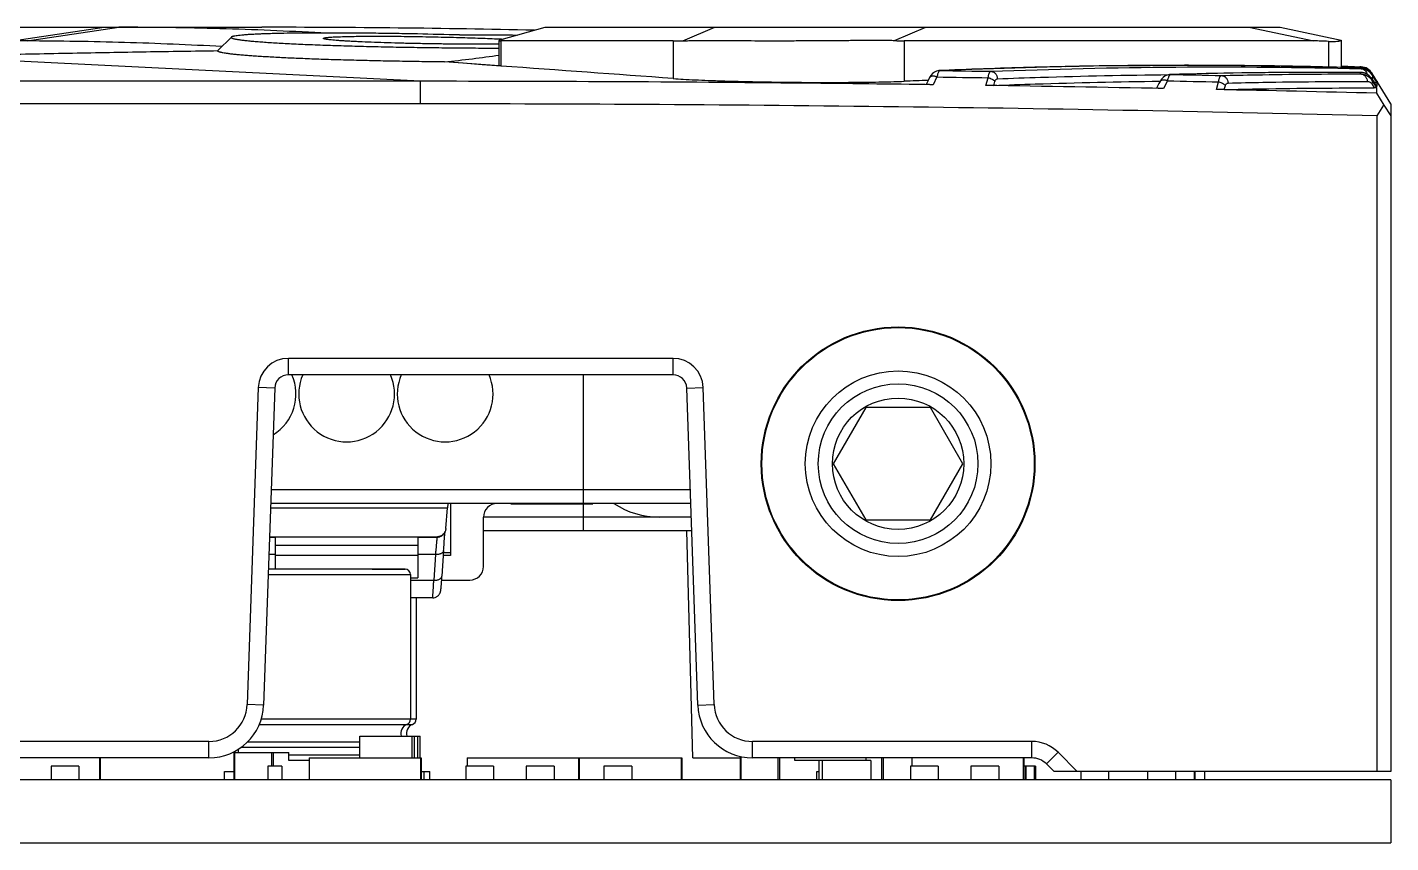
# Model space of a CAD drawing. Header units: millimetres. Extents: x 3299 to 14264, y 1863 to 5555.
# Drawn here: x 4178.77 to 4228.59, y 2920.55 to 2950.35 of the extents above; entities that cross this region are included whole.
import ezdxf

# ---------------------------------------------------------------- set-up
doc = ezdxf.new("R2010")
doc.units = ezdxf.units.MM
doc.layers.add('02___PRT_ALL_AXES', color=7, linetype='Continuous')

msp = doc.modelspace()

# ---------------------------------------------------------------- linework, layer by layer
at = {"color": 7, "linetype": 'Continuous'}
for p, q in [((4152.23801, 2950.34949), (4187.34503, 2950.34949)), ((4178.23315, 2949.84949), (4181.58026, 2950.34949)), ((4178.77003, 2949.84854), (4182.11673, 2950.34949)), ((4196.08796, 2949.8976), (4197.69534, 2950.34949)), ((4197.69534, 2950.34949), (4224.54251, 2950.34949)), ((4202.71813, 2949.85533), (4203.88997, 2950.34949)), ((4210.45313, 2949.86746), (4211.59621, 2950.34949)), ((4223.40346, 2950.34949), (4225.77483, 2949.84949)), ((4224.54249, 2950.34949), (4226.77364, 2949.87906)), ((4185.73335, 2949.49483), (4186.22761, 2949.98908)), ((4196.00965, 2948.9536), (4196.00965, 2949.86254)), ((4202.37105, 2949.84949), (4196.08796, 2949.84949)), ((4196.08796, 2948.93267), (4196.08796, 2949.84949)), ((4202.37105, 2949.84949), (4202.37105, 2948.47579)), ((4225.77483, 2949.84949), (4210.80497, 2949.84949)), ((4210.80497, 2949.84949), (4210.80497, 2948.37576)), ((4226.31068, 2949.83507), (4226.31068, 2948.88399)), ((4226.7805, 2949.87481), (4226.77363, 2949.87906)), ((4226.7805, 2949.87481), (4226.7805, 2948.87552)), ((4193.1323, 2948.37446), (4174.86063, 2949.28804)), ((4196.00857, 2948.9384), (4194.01028, 2949.08175)), ((4196.08796, 2948.93268), (4196.00857, 2948.9384)), ((4212.10447, 2948.76728), (4212.10442, 2948.76728)), ((4212.1214, 2948.76733), (4212.10447, 2948.76728)), ((4212.24475, 2948.77253), (4212.1214, 2948.76733)), ((4212.24477, 2948.77155), (4212.1214, 2948.76733)), ((4217.73307, 2948.93128), (4216.69394, 2948.91212)), ((4217.73309, 2948.92601), (4216.69398, 2948.90682)), ((4222.80042, 2948.94731), (4222.16182, 2948.95338)), ((4222.80043, 2948.95175), (4222.16183, 2948.95584)), ((4226.7805, 2948.94049), (4227.51089, 2948.90397)), ((4227.50175, 2948.86243), (4227.48702, 2948.86288)), ((4227.50175, 2948.86243), (4227.48702, 2948.86277)), ((4227.50175, 2948.86243), (4227.49811, 2948.86257)), ((4227.49919, 2948.83694), (4227.50175, 2948.86243)), ((4193.1323, 2948.37446), (3884.83491, 2948.37446)), ((4193.1323, 2947.54949), (4193.1323, 2948.37446)), ((4212.00652, 2948.53223), (4211.86539, 2948.24929)), ((4213.79527, 2948.22212), (4213.8787, 2948.50531)), ((4214.08395, 2948.22401), (4214.12791, 2948.37344)), ((4220.15772, 2948.36766), (4220.15772, 2948.36765)), ((4220.42888, 2948.39141), (4220.2875, 2948.11114)), ((4220.531, 2948.6242), (4220.53096, 2948.62419)), ((4220.5451, 2948.62411), (4220.531, 2948.6242)), ((4222.21728, 2948.07233), (4222.30112, 2948.35321)), ((4227.48218, 2948.69793), (4227.48202, 2948.69793)), ((4227.49012, 2948.69773), (4227.48218, 2948.69793)), ((4227.49012, 2948.69773), (4227.48218, 2948.69777)), ((4227.49012, 2948.69773), (4227.48218, 2948.69773)), ((4227.48221, 2948.64463), (4227.48756, 2948.64465)), ((4227.48221, 2948.64465), (4227.48756, 2948.64465)), ((4227.48756, 2948.64465), (4227.49012, 2948.69773)), ((4227.89412, 2948.28155), (4227.98835, 2948.13284)), ((4227.89524, 2948.41629), (4227.89663, 2948.4141)), ((4227.89663, 2948.4141), (4227.89855, 2948.46656)), ((4227.89663, 2948.4141), (4228.07336, 2948.13513)), ((4227.92033, 2948.43221), (4227.89855, 2948.46656)), ((4227.92033, 2948.43221), (4227.89855, 2948.46656)), ((4227.90192, 2948.47052), (4227.94802, 2948.3961)), ((4227.90529, 2948.60139), (4227.90721, 2948.62601)), ((4227.90529, 2948.60139), (4227.96378, 2948.50696)), ((4227.90529, 2948.60139), (4227.98998, 2948.46465)), ((4227.91769, 2948.60906), (4227.90721, 2948.62601)), ((4227.99768, 2948.47959), (4227.90721, 2948.62601)), ((4228.58801, 2947.54949), (4227.91366, 2948.66351)), ((4227.97612, 2948.51449), (4227.91769, 2948.60906)), ((4228.07516, 2948.18795), (4227.92033, 2948.43221)), ((4227.94802, 2948.3961), (4227.99614, 2948.3184)), ((4227.96378, 2948.50696), (4227.98536, 2948.47212)), ((4227.99768, 2948.47959), (4227.97612, 2948.51449)), ((4227.98536, 2948.47212), (4228.08118, 2948.31737)), ((4228.08296, 2948.34149), (4227.99768, 2948.47959)), ((4228.08863, 2948.37446), (4228.06178, 2948.3758)), ((4228.08118, 2948.31737), (4228.07516, 2948.18795)), ((4228.08863, 2948.37446), (4228.08296, 2948.34149)), ((4222.50511, 2948.07142), (4222.54947, 2948.22028)), ((4228.07336, 2948.13513), (4228.06801, 2947.9384)), ((4228.06801, 2947.93839), (4228.33801, 2947.5026)), ((4193.1323, 2947.54949), (3664.04372, 2947.54949)), ((4228.08801, 2947.11188), (4228.33801, 2947.5026)), ((4228.33801, 2947.5026), (4228.58801, 2947.11188)), ((4228.58801, 2947.54949), (4228.58801, 2923.14949)), ((4228.08801, 2923.14949), (4228.08801, 2947.11188)), ((4202.36628, 2938.24949), (4188.30975, 2938.24949)), ((4188.30975, 2937.64949), (4188.30975, 2938.24949)), ((4202.36628, 2937.64949), (4202.36628, 2938.24949)), ((4202.36628, 2937.64949), (4188.30975, 2937.64949)), ((4199.08801, 2932.94949), (4199.08801, 2937.64949)), ((4187.21042, 2937.18788), (4186.80578, 2925.60063)), ((4187.81005, 2937.16694), (4187.21042, 2937.18788)), ((4187.81005, 2937.16694), (4187.40541, 2925.57969)), ((4202.86597, 2937.16694), (4203.46561, 2937.18788)), ((4203.27061, 2925.57969), (4202.86597, 2937.16694)), ((4203.87024, 2925.60063), (4203.46561, 2937.18788)), ((4202.99579, 2933.44949), (4187.68023, 2933.44949)), ((4203.01325, 2932.94949), (4187.66277, 2932.94949)), ((4194.13106, 2932.94951), (4194.1224, 2932.7842)), ((4194.23905, 2932.94949), (4194.23905, 2931.04949)), ((4196.43905, 2932.94949), (4196.43905, 2932.93449)), ((4196.43905, 2932.93449), (4199.43905, 2932.93449)), ((4199.08801, 2931.94949), (4199.08801, 2932.93449)), ((4199.43905, 2932.94949), (4199.43905, 2932.93449)), ((4187.657, 2932.78418), (4194.1224, 2932.78418)), ((4194.06422, 2932.03135), (4194.1224, 2932.78423)), ((4203.03071, 2932.44949), (4195.43905, 2932.44949)), ((4195.43905, 2930.64949), (4195.43905, 2932.44949)), ((4194.03339, 2931.8959), (4194.03584, 2931.91824)), ((4203.04817, 2931.94949), (4195.43905, 2931.94949)), ((4203.08801, 2923.64949), (4202.87067, 2931.94949)), ((4187.61977, 2931.71813), (4187.83904, 2931.71813)), ((4187.62025, 2931.73179), (4193.75614, 2931.73179)), ((4187.83904, 2930.54949), (4187.83904, 2931.71813)), ((4193.03904, 2931.40557), (4187.83904, 2931.40557)), ((4193.03904, 2931.71813), (4193.7486, 2931.71813)), ((4193.03904, 2931.71813), (4193.03904, 2930.23305)), ((4193.75614, 2931.73179), (4193.7486, 2931.71813)), ((4187.83904, 2931.07941), (4187.59747, 2931.07941)), ((4193.03904, 2931.04949), (4187.83904, 2931.04949)), ((4193.68378, 2931.07941), (4193.03904, 2931.07941)), ((4193.68378, 2931.07941), (4193.623, 2930.13913)), ((4193.98316, 2931.23213), (4193.92238, 2930.29185)), ((4194.23905, 2931.04949), (4193.97135, 2931.04949)), ((4194.23905, 2931.14949), (4193.97782, 2931.14949)), ((4187.57198, 2930.34949), (4192.77182, 2930.34949)), ((4192.57182, 2930.54949), (4187.57896, 2930.54949)), ((4191.37269, 2930.55049), (4192.57181, 2930.55049)), ((4191.37269, 2930.54949), (4191.37269, 2930.55049)), ((4191.38074, 2930.55049), (4191.38074, 2930.54949)), ((4192.57182, 2930.55049), (4192.57182, 2930.54949)), ((4192.77182, 2930.34949), (4192.77182, 2925.06184)), ((4192.77182, 2930.23305), (4193.03904, 2930.23305)), ((4192.77182, 2930.13913), (4193.623, 2930.13913)), ((4193.91287, 2930.14949), (4194.93905, 2930.14949)), ((4193.57902, 2929.49949), (4192.77182, 2929.49949)), ((4192.97502, 2929.49949), (4192.97502, 2925.06184)), ((4193.58258, 2929.49951), (4193.57903, 2929.49949)), ((4187.40541, 2925.57969), (4186.80578, 2925.60063)), ((4203.27061, 2925.57969), (4203.87024, 2925.60063)), ((4187.25013, 2924.87553), (4192.84775, 2924.87553)), ((4192.97502, 2925.06184), (4187.31741, 2925.06184)), ((4190.92182, 2924.44949), (4193.12502, 2924.44949)), ((4190.92182, 2923.64949), (4190.92182, 2924.44949)), ((4192.82182, 2924.44949), (4192.82182, 2923.64949)), ((4192.92182, 2923.64949), (4192.92182, 2924.44949)), ((4193.02502, 2924.44949), (4193.02502, 2923.64949)), ((4193.12502, 2923.64949), (4193.12502, 2924.44949)), ((4185.40663, 2924.24949), (4159.69867, 2924.24949)), ((4185.40663, 2923.64949), (4185.40663, 2924.24949)), ((4186.32182, 2923.84949), (4188.32182, 2923.84949)), ((4186.32182, 2923.84949), (4186.32182, 2922.84949)), ((4186.35111, 2922.84949), (4186.35111, 2923.84949)), ((4186.47182, 2923.95928), (4186.47182, 2923.84949)), ((4186.58848, 2924.03714), (4190.92182, 2924.03714)), ((4190.92182, 2924.22345), (4186.80747, 2924.22345)), ((4187.69253, 2923.84949), (4187.69253, 2923.34949)), ((4187.76324, 2923.34949), (4187.76324, 2923.84949)), ((4188.32182, 2923.54949), (4188.32182, 2923.84949)), ((4215.47735, 2924.24949), (4205.26939, 2924.24949)), ((4205.26939, 2923.64949), (4205.26939, 2924.24949)), ((4215.47735, 2923.64949), (4215.47735, 2924.24949)), ((4216.00768, 2923.42982), (4216.43194, 2923.85408)), ((4217.13654, 2923.14949), (4216.43194, 2923.85408)), ((4185.40663, 2923.64949), (4159.69867, 2923.64949)), ((4180.65829, 2923.34949), (4179.64229, 2923.34949)), ((4179.64229, 2923.34949), (4179.64229, 2922.84949)), ((4180.65829, 2923.34949), (4180.65829, 2922.84949)), ((4181.40621, 2923.64949), (4181.40621, 2922.84949)), ((4181.43161, 2923.64949), (4181.43161, 2922.84949)), ((4187.56402, 2923.34949), (4187.56402, 2922.84949)), ((4188.07219, 2923.34949), (4187.56419, 2923.34949)), ((4187.56419, 2923.34949), (4187.56419, 2922.84949)), ((4188.07219, 2923.34949), (4188.07219, 2922.84949)), ((4190.92182, 2923.74949), (4188.32182, 2923.74949)), ((4189.07181, 2923.54949), (4188.32182, 2923.54949)), ((4189.07181, 2923.64949), (4193.16121, 2923.64949)), ((4189.07181, 2923.64949), (4189.07181, 2922.84949)), ((4193.13581, 2923.64949), (4193.13581, 2922.84949)), ((4193.16121, 2923.64949), (4193.16121, 2922.84949)), ((4195.8074, 2923.34949), (4194.7914, 2923.34949)), ((4194.7914, 2923.34949), (4194.7914, 2922.84949)), ((4194.84221, 2923.64949), (4202.68161, 2923.64949)), ((4194.84221, 2923.64949), (4194.84221, 2923.34949)), ((4195.8074, 2923.34949), (4195.8074, 2922.84949)), ((4198.01714, 2923.34949), (4197.00114, 2923.34949)), ((4197.00114, 2923.34949), (4197.00114, 2922.84949)), ((4198.01714, 2923.34949), (4198.01714, 2922.84949)), ((4198.90621, 2923.64949), (4198.90621, 2922.84949)), ((4198.93161, 2923.64949), (4198.93161, 2922.84949)), ((4200.85733, 2923.34949), (4199.84133, 2923.34949)), ((4199.84133, 2923.34949), (4199.84133, 2922.84949)), ((4200.85733, 2923.34949), (4200.85733, 2922.84949)), ((4202.65621, 2923.64949), (4202.65621, 2922.84949)), ((4202.68161, 2923.64949), (4202.68161, 2922.84949)), ((4204.82043, 2923.70349), (4204.82043, 2922.84949)), ((4204.84972, 2922.84949), (4204.84972, 2923.6978)), ((4215.47735, 2923.64949), (4205.26939, 2923.64949)), ((4206.19114, 2923.64949), (4206.19114, 2922.84949)), ((4206.26185, 2922.84949), (4206.26185, 2923.64949)), ((4206.82043, 2923.54949), (4206.82043, 2923.64949)), ((4209.595, 2923.54949), (4206.82043, 2923.54949)), ((4207.69001, 2923.54949), (4207.69001, 2922.84949)), ((4207.817, 2923.54949), (4207.817, 2922.84949)), ((4209.42043, 2923.54949), (4209.42043, 2923.64949)), ((4209.595, 2923.54949), (4209.595, 2922.84949)), ((4209.97901, 2923.64949), (4209.97901, 2922.84949)), ((4210.04972, 2922.84949), (4210.04972, 2923.64949)), ((4212.05742, 2923.34949), (4211.04142, 2923.34949)), ((4211.04142, 2923.34949), (4211.04142, 2922.84949)), ((4211.09221, 2923.64949), (4211.09221, 2923.34949)), ((4212.05742, 2923.34949), (4212.05742, 2922.84949)), ((4214.2673, 2923.34949), (4213.2513, 2923.34949)), ((4213.2513, 2923.34949), (4213.2513, 2922.84949)), ((4214.2673, 2923.34949), (4214.2673, 2922.84949)), ((4215.15621, 2923.64949), (4215.15621, 2922.84949)), ((4215.18161, 2923.64949), (4215.18161, 2922.84949)), ((4215.61015, 2923.34949), (4215.18161, 2923.34949)), ((4215.24867, 2923.34949), (4215.24867, 2922.84949)), ((4215.25162, 2923.34949), (4215.25162, 2922.84949)), ((4215.56408, 2923.34949), (4215.56408, 2922.84949)), ((4215.60721, 2923.34949), (4215.60721, 2922.84949)), ((4215.61015, 2923.34949), (4215.61015, 2922.84949)), ((4216.28801, 2923.14949), (4216.00768, 2923.42982)), ((4228.58801, 2922.84949), (3628.58801, 2922.84949)), ((4185.97182, 2923.14949), (4186.32182, 2923.14949)), ((4185.97182, 2922.84949), (4185.97182, 2923.14949)), ((4193.16121, 2923.14949), (4193.47502, 2923.14949)), ((4193.27182, 2922.84949), (4193.27182, 2923.14949)), ((4193.47502, 2922.84949), (4193.47502, 2923.14949)), ((4207.62043, 2923.14949), (4207.69001, 2923.14949)), ((4207.62043, 2922.84949), (4207.62043, 2923.14949)), ((4228.58801, 2923.14949), (4216.28801, 2923.14949)), ((4217.26581, 2923.14949), (4217.26581, 2922.84949)), ((4218.28181, 2923.14949), (4218.28181, 2922.84949)), ((4219.70429, 2923.14949), (4219.70429, 2922.84949)), ((4220.72029, 2923.14949), (4220.72029, 2922.84949)), ((4221.40621, 2923.14949), (4221.40621, 2922.84949)), ((4221.43161, 2923.14949), (4221.43161, 2922.84949)), ((4221.78709, 2923.14949), (4221.78709, 2922.84949)), ((4228.58801, 2922.84949), (4228.58801, 2920.54949)), ((3628.58801, 2920.54949), (4228.58801, 2920.54949))]:
    msp.add_line(p, q, dxfattribs=at)
for points in [[(4196.08796, 2948.93267), (4195.39534, 2948.98247), (4194.70278, 2949.03216), (4194.01022, 2949.08174)], [(4212.10442, 2948.76728), (4212.07611, 2948.76502), (4211.99472, 2948.74644), (4211.9174, 2948.71036), (4211.84763, 2948.65835), (4211.78795, 2948.59282), (4211.73992, 2948.51657), (4211.73572, 2948.50833)], [(4227.49811, 2948.86257), (4222.38682, 2948.95477), (4217.22131, 2948.92285), (4212.10447, 2948.76728)], [(4227.49919, 2948.83694), (4227.50046, 2948.85033), (4227.50175, 2948.86243)], [(4211.73573, 2948.50833), (4211.6984, 2948.43347), (4211.62251, 2948.28126), (4211.61333, 2948.26286)], [(4220.15772, 2948.36766), (4220.12045, 2948.29376), (4220.04432, 2948.14278), (4220.03512, 2948.12454)], [(4220.53096, 2948.62419), (4220.50038, 2948.62214), (4220.42097, 2948.60504), (4220.34431, 2948.57079), (4220.27285, 2948.51921), (4220.21067, 2948.45227), (4220.15772, 2948.36765)], [(4227.48202, 2948.69793), (4225.18433, 2948.69874), (4222.83327, 2948.67383), (4220.531, 2948.6242)], [(4227.81392, 2948.56822), (4227.77746, 2948.59852), (4227.69611, 2948.64821), (4227.60424, 2948.68201), (4227.50411, 2948.69731), (4227.48218, 2948.69793)], [(4227.48756, 2948.64465), (4227.48883, 2948.67169), (4227.49011, 2948.69753)], [(4193.98316, 2931.23213), (4193.98574, 2931.27177), (4193.99133, 2931.35627), (4193.99673, 2931.43576), (4194.00192, 2931.50991), (4194.00686, 2931.57848), (4194.01155, 2931.64133), (4194.01596, 2931.69837), (4194.02008, 2931.74953), (4194.0239, 2931.79482), (4194.0274, 2931.83426), (4194.03057, 2931.86793), (4194.03339, 2931.8959)]]:
    msp.add_lwpolyline(points, dxfattribs=at)
for radius in [4.975, 3.39028, 2.91689]:
    msp.add_circle((4210.58801, 2934.39949), radius, dxfattribs=at)
for centre, radius, start, end in [((4187.34503, 2499.84949), 450.5, 88.733368, 90), ((4227.48592, 2948.40459), 0.5, 31.187666, 87.137595), ((4227.47912, 2948.19808), 0.49977, 81.595957, 88.738434), ((4227.47928, 2948.19927), 0.49857, 77.015801, 81.594434), ((4227.48032, 2948.20323), 0.49446, 64.783848, 69.432331), ((4227.48051, 2948.20359), 0.49406, 57.772147, 64.785727), ((4227.48101, 2948.20439), 0.49312, 53.40563, 57.772201), ((4227.48205, 2948.20574), 0.49141, 47.223827, 53.408774), ((4227.48272, 2948.20648), 0.49042, 42.792434, 47.223194), ((4227.48349, 2948.34136), 0.49551, 31.653653, 34.585347), ((4227.48673, 2948.36758), 0.49355, 31.575357, 32.424123), ((4193.14689, 1550.63039), 1397.74427, 88.88739302, 89.15355903), ((4193.11701, 1549.14053), 1399.23443, 88.56867928, 88.80831783), ((4188.30975, 2937.14949), 1.1, 90, 178), ((4202.36628, 2937.14949), 1.1, 2, 90), ((4186.83905, 2936.94949), 1.75, 301.578155, 23.736673), ((4188.30975, 2937.14949), 0.5, 90, 178), ((4190.43905, 2936.94949), 1.75, 156.265973, 23.736506), ((4194.03905, 2936.94949), 1.75, 156.265772, 23.736673), ((4202.36628, 2937.14949), 0.5, 2, 90), ((4195.93905, 2932.44949), 0.5, 90, 180), ((4201.86194, 2935.44949), 3, 236.504058, 270), ((4193.73134, 2932.05636), 0.33368, 331.0928, 336.062042), ((4192.57182, 2930.34949), 0.2, 0, 90), ((4194.93905, 2930.64949), 0.5, 270, 0), ((4185.40663, 2925.64949), 1.4, 270, 358), ((4185.40663, 2925.64949), 2, 270, 358), ((4205.26939, 2925.64949), 2, 182, 270), ((4205.26939, 2925.64949), 1.4, 182, 270), ((4192.77182, 2924.54949), 0.35, 111.323686, 196.697496), ((4192.97502, 2924.54949), 0.35, 111.323686, 196.697496), ((4192.57182, 2925.06184), 0.2, 291.323686, 0), ((4192.77502, 2925.06184), 0.2, 291.323686, 0), ((4215.47735, 2922.89949), 1.35, 45, 90), ((4215.47735, 2922.89949), 0.75, 45, 90)]:
    msp.add_arc(centre, radius, start, end, dxfattribs=at)
for centre, major_axis, ratio, start_param, end_param in [((4196.50965, 2949.93282), (0.49996, 0.07083), 0.08780136, 8.84510697, 9.97957098), ((4206.58801, 2950.68282), (4.99961, 0.70834), 0.08780136, -2.58679963, -2.46833117), ((4206.58801, 2952.34949), (4.97449, -2.23324), 0.22588602, -0.58613819, -0.4661684), ((4229.19152, 2944.25932), (7.86239, -3.5046), 0.55392788, 2.17655342, 2.24839316), ((4162.70415, 2250.76923), (1736.89175, -133.10113), 0.40110558, 1.57869503, 1.58231156), ((4216.31683, 2248.08859), (4.32598, 700.45481), 0.54995296, 0.02326129, 0.02553754)]:
    msp.add_ellipse(centre, major_axis=major_axis, ratio=ratio, start_param=start_param, end_param=end_param, dxfattribs=at)
for points, knots in [([(4189.50222, 2950.14047), (4188.88585, 2950.17538), (4187.65384, 2950.23619), (4185.80802, 2950.30151), (4183.96262, 2950.34089), (4182.73294, 2950.34949), (4182.11673, 2950.34949)], [0, 0, 0, 0, 0.25064079, 0.50077046, 0.74982624, 1, 1, 1, 1]), ([(4178.77003, 2949.84854), (4178.72551, 2949.8487), (4178.54655, 2949.84925), (4178.36759, 2949.84949), (4178.23315, 2949.84949)], [0, 0, 0, 0, 0.24879915, 1, 1, 1, 1]), ([(4185.8806, 2949.64213), (4185.28699, 2949.67499), (4184.10082, 2949.73251), (4182.32372, 2949.7954), (4180.5472, 2949.83522), (4179.3633, 2949.84645), (4178.77003, 2949.84854)], [0, 0, 0, 0, 0.25070184, 0.50075916, 0.74982523, 1, 1, 1, 1]), ([(4186.22761, 2949.98908), (4186.22636, 2949.98783), (4186.22424, 2949.9853), (4186.2224, 2949.98089), (4186.22246, 2949.97632), (4186.22441, 2949.97187), (4186.22801, 2949.96756), (4186.23323, 2949.96328), (4186.24007, 2949.95899), (4186.24856, 2949.95468), (4186.25871, 2949.95033), (4186.27545, 2949.94415), (4186.30062, 2949.93654), (4186.33591, 2949.92774), (4186.3778, 2949.91886), (4186.42627, 2949.90992), (4186.48128, 2949.90092), (4186.54279, 2949.8919), (4186.63758, 2949.87928), (4186.77192, 2949.86375), (4186.95182, 2949.84585), (4187.15608, 2949.82808), (4187.38397, 2949.81052), (4187.6347, 2949.79326), (4187.90737, 2949.77639), (4188.20099, 2949.75996), (4188.51451, 2949.74405), (4188.84681, 2949.72871), (4189.32382, 2949.70867), (4189.95744, 2949.68564), (4190.75605, 2949.66156), (4191.59709, 2949.64071), (4192.46834, 2949.62323), (4193.35719, 2949.6092), (4194.25081, 2949.59861), (4195.13636, 2949.5914), (4195.72261, 2949.58875), (4196.01227, 2949.58797)], [0, 0, 0, 0, 0.00054053, 0.00099802, 0.00142761, 0.00189452, 0.00245106, 0.00312908, 0.00394621, 0.00491239, 0.00603355, 0.00731338, 0.01035749, 0.01405584, 0.01841211, 0.02342716, 0.02909967, 0.03542638, 0.04240338, 0.05828766, 0.07670286, 0.09758805, 0.12087224, 0.14647407, 0.1743037, 0.20426238, 0.23624277, 0.27013039, 0.30580283, 0.38197992, 0.4636703, 0.54968832, 0.63878616, 0.72967459, 0.82104362, 0.91158263, 1, 1, 1, 1]), ([(4194.56798, 2950.06744), (4194.05354, 2950.08112), (4193.28432, 2950.09913), (4192.26554, 2950.11767), (4191.51968, 2950.12843), (4190.7974, 2950.13588), (4190.10631, 2950.13983), (4189.45364, 2950.14019), (4188.84625, 2950.1369), (4188.29049, 2950.12998), (4187.86233, 2950.12101), (4187.54995, 2950.11184), (4187.33973, 2950.10435), (4187.14636, 2950.09604), (4186.97038, 2950.08696), (4186.81223, 2950.07714), (4186.67233, 2950.06663), (4186.55106, 2950.05548), (4186.44872, 2950.04375), (4186.37548, 2950.03302), (4186.32665, 2950.02388), (4186.29725, 2950.01734), (4186.27273, 2950.01071), (4186.25308, 2950.00399), (4186.23828, 2949.99722), (4186.23042, 2949.9919), (4186.22761, 2949.98908)], [0, 0, 0, 0, 0.1848479, 0.27636965, 0.36599543, 0.45278209, 0.53581831, 0.61423474, 0.68721229, 0.75399019, 0.81387357, 0.84103246, 0.86624081, 0.88943303, 0.91054995, 0.92953704, 0.94634717, 0.96093858, 0.97327845, 0.98334233, 0.98751765, 0.991122, 0.99415888, 0.99663623, 0.99857059, 1, 1, 1, 1]), ([(4194.56798, 2950.06744), (4194.74788, 2950.06774), (4195.4559, 2950.06855), (4196.16391, 2950.06803), (4196.69202, 2950.0668)], [0, 0, 0, 0, 0.25409683, 1, 1, 1, 1]), ([(4202.71813, 2949.85533), (4202.77838, 2949.8572), (4202.90268, 2949.86005), (4203.16553, 2949.86335), (4203.51921, 2949.86453), (4203.97062, 2949.86381), (4204.45399, 2949.86221), (4204.96342, 2949.8605), (4205.49268, 2949.85917), (4206.03532, 2949.85859), (4206.58471, 2949.85898), (4207.13414, 2949.86045), (4207.67689, 2949.86305), (4208.20633, 2949.86669), (4208.63626, 2949.87046), (4208.9687, 2949.87368), (4209.20761, 2949.87605), (4209.43852, 2949.87827), (4209.66072, 2949.88011), (4209.87353, 2949.88123), (4210.04472, 2949.88109), (4210.17649, 2949.87964), (4210.25604, 2949.87796), (4210.31828, 2949.87586), (4210.37864, 2949.87322), (4210.42352, 2949.87025), (4210.45313, 2949.86746)], [0, 0, 0, 0, 0.02337854, 0.04821665, 0.10194712, 0.16054194, 0.22328491, 0.28941018, 0.35811019, 0.42854616, 0.49985809, 0.57117526, 0.64162698, 0.71035239, 0.77650889, 0.80836919, 0.83928744, 0.86916953, 0.89792427, 0.92546396, 0.95170492, 0.96431364, 0.97656911, 0.9825624, 0.98846539, 1, 1, 1, 1]), ([(4226.31068, 2949.83507), (4226.35049, 2949.83296), (4226.42467, 2949.83051), (4226.52751, 2949.8318), (4226.61314, 2949.8371), (4226.66425, 2949.84307), (4226.68678, 2949.84657)], [0, 0, 0, 0, 0.31736172, 0.59062773, 0.81848953, 1, 1, 1, 1]), ([(4226.68678, 2949.84657), (4226.70047, 2949.8487), (4226.71957, 2949.8521), (4226.74289, 2949.85763), (4226.75611, 2949.86138), (4226.76644, 2949.86499), (4226.77317, 2949.86798), (4226.77705, 2949.87037), (4226.77925, 2949.8721), (4226.7805, 2949.87377), (4226.7805, 2949.87481)], [0, 0, 0, 0, 0.41784686, 0.58439492, 0.72254298, 0.83231641, 0.91398269, 0.94455088, 0.9686007, 1, 1, 1, 1]), ([(4174.86063, 2949.28804), (4175.79745, 2949.3101), (4177.65211, 2949.3522), (4180.40345, 2949.40814), (4183.09109, 2949.45635), (4184.86089, 2949.48341), (4185.73405, 2949.4955)], [0, 0, 0, 0, 0.25849433, 0.51174227, 0.75911535, 1, 1, 1, 1]), ([(4194.01022, 2949.08174), (4193.73665, 2949.08467), (4193.19126, 2949.09141), (4192.37873, 2949.10422), (4191.58009, 2949.11976), (4190.80383, 2949.13799), (4190.05823, 2949.15885), (4189.35126, 2949.1822), (4188.69047, 2949.20786), (4188.17196, 2949.23151), (4187.7855, 2949.25158), (4187.5187, 2949.26668), (4187.26833, 2949.28214), (4187.03505, 2949.29792), (4186.81947, 2949.31397), (4186.62215, 2949.33024), (4186.4436, 2949.34667), (4186.28428, 2949.36319), (4186.1446, 2949.37974), (4186.0249, 2949.39625), (4185.93786, 2949.41055), (4185.87852, 2949.42218), (4185.84166, 2949.43038), (4185.80997, 2949.43851), (4185.78345, 2949.44656), (4185.76212, 2949.45452), (4185.74771, 2949.46147), (4185.73896, 2949.46717), (4185.73417, 2949.47112), (4185.73065, 2949.47509), (4185.72842, 2949.47911), (4185.72755, 2949.48322), (4185.72816, 2949.48732), (4185.73016, 2949.49129), (4185.73218, 2949.49366), (4185.73335, 2949.49483)], [0, 0, 0, 0, 0.09860601, 0.19657909, 0.29288605, 0.38650202, 0.47643093, 0.56171392, 0.64144228, 0.71476849, 0.74878522, 0.78091689, 0.81107888, 0.8391929, 0.86518619, 0.88899207, 0.91055077, 0.92980841, 0.94671942, 0.96124493, 0.9733564, 0.97850103, 0.98303728, 0.98696608, 0.99029072, 0.99301934, 0.99516846, 0.9960366, 0.99677689, 0.99740304, 0.99793763, 0.99841634, 0.99888773, 0.99940239, 1, 1, 1, 1]), ([(4194.01022, 2949.08174), (4194.35121, 2949.11872), (4195.01879, 2949.19605), (4195.6851, 2949.2837), (4196.01094, 2949.32945)], [0, 0, 0, 0, 0.5103854, 1, 1, 1, 1]), ([(4196.08796, 2948.93268), (4196.07667, 2948.93349), (4196.06085, 2948.93496), (4196.04142, 2948.93803), (4196.03027, 2948.94046), (4196.02151, 2948.94316), (4196.01577, 2948.9458), (4196.01253, 2948.94816), (4196.0109, 2948.94987), (4196.00988, 2948.95169), (4196.00965, 2948.95299), (4196.00965, 2948.9536)], [0, 0, 0, 0, 0.40427513, 0.56698558, 0.70260482, 0.81132225, 0.89408396, 0.92661762, 0.95414759, 0.97795532, 1, 1, 1, 1]), ([(4212.08043, 2948.73705), (4212.07684, 2948.73221), (4212.0698, 2948.72146), (4212.05607, 2948.69613), (4212.0473, 2948.67504), (4212.04176, 2948.66006)], [0, 0, 0, 0, 0.20911051, 0.44555508, 1, 1, 1, 1]), ([(4212.1214, 2948.76733), (4212.11789, 2948.76688), (4212.11058, 2948.76472), (4212.10017, 2948.75838), (4212.08988, 2948.74899), (4212.08358, 2948.74132), (4212.08043, 2948.73705)], [0, 0, 0, 0, 0.20320275, 0.43145952, 0.69499875, 1, 1, 1, 1]), ([(4216.69394, 2948.91212), (4216.32313, 2948.90438), (4214.83973, 2948.86951), (4213.35669, 2948.81908), (4212.24475, 2948.77253)], [0, 0, 0, 0, 0.24996033, 1, 1, 1, 1]), ([(4213.8787, 2948.50531), (4213.88082, 2948.52221), (4213.88558, 2948.55438), (4213.89464, 2948.59977), (4213.90514, 2948.63957), (4213.91694, 2948.67327), (4213.92981, 2948.70049), (4213.94195, 2948.71856), (4213.95227, 2948.72907), (4213.95978, 2948.73472), (4213.96747, 2948.73853), (4213.97281, 2948.73985), (4213.97543, 2948.74016)], [0, 0, 0, 0, 0.19285894, 0.36818688, 0.52388837, 0.65868578, 0.77197147, 0.86429471, 0.90335508, 0.93836563, 0.97019234, 1, 1, 1, 1]), ([(4213.97543, 2948.74016), (4216.2282, 2948.82812), (4220.73646, 2948.93231), (4225.24576, 2948.89268), (4227.49919, 2948.83694)], [0, 0, 0, 0, 0.50004061, 1, 1, 1, 1]), ([(4213.97543, 2948.74016), (4213.99077, 2948.73959), (4214.02169, 2948.73506), (4214.06604, 2948.71853), (4214.10715, 2948.69284), (4214.14369, 2948.65892), (4214.17449, 2948.61788), (4214.20686, 2948.55517), (4214.21955, 2948.50221), (4214.22259, 2948.46653)], [0, 0, 0, 0, 0.11471321, 0.23140105, 0.35112085, 0.47453866, 0.60177235, 0.73244864, 1, 1, 1, 1]), ([(4222.16183, 2948.95584), (4221.79276, 2948.95764), (4220.31647, 2948.96102), (4218.84015, 2948.94898), (4217.73307, 2948.93128)], [0, 0, 0, 0, 0.24999638, 1, 1, 1, 1]), ([(4227.48702, 2948.86288), (4227.09652, 2948.8746), (4225.5346, 2948.91717), (4223.97222, 2948.94248), (4222.80043, 2948.95175)], [0, 0, 0, 0, 0.25003236, 1, 1, 1, 1]), ([(4227.45592, 2948.89961), (4227.44197, 2948.89669), (4227.41428, 2948.88798), (4227.38872, 2948.87428), (4227.37653, 2948.8663)], [0, 0, 0, 0, 0.49450591, 1, 1, 1, 1]), ([(4227.51089, 2948.90397), (4227.50631, 2948.9042), (4227.4879, 2948.90452), (4227.46944, 2948.90245), (4227.45592, 2948.89961)], [0, 0, 0, 0, 0.24921254, 1, 1, 1, 1]), ([(4227.49919, 2948.83694), (4227.53169, 2948.83583), (4227.59721, 2948.82716), (4227.69204, 2948.79469), (4227.78071, 2948.74244), (4227.83212, 2948.69527), (4227.85535, 2948.66888)], [0, 0, 0, 0, 0.24131679, 0.48685076, 0.73907221, 1, 1, 1, 1]), ([(4227.49919, 2948.83694), (4227.50354, 2948.83674), (4227.52093, 2948.83539), (4227.53816, 2948.83191), (4227.55072, 2948.82818)], [0, 0, 0, 0, 0.24915513, 1, 1, 1, 1]), ([(4227.60253, 2948.8483), (4227.59427, 2948.85033), (4227.5611, 2948.8576), (4227.52718, 2948.86148), (4227.50175, 2948.86243)], [0, 0, 0, 0, 0.2505877, 1, 1, 1, 1]), ([(4227.55072, 2948.82818), (4227.57167, 2948.82194), (4227.61268, 2948.80266), (4227.66469, 2948.75721), (4227.70512, 2948.69798), (4227.72254, 2948.6524), (4227.72879, 2948.62861)], [0, 0, 0, 0, 0.23536328, 0.47991613, 0.73519582, 1, 1, 1, 1]), ([(4227.85193, 2948.69966), (4227.83501, 2948.71832), (4227.79863, 2948.75274), (4227.73752, 2948.79516), (4227.67193, 2948.82761), (4227.62584, 2948.84256), (4227.60253, 2948.8483)], [0, 0, 0, 0, 0.25677024, 0.50811313, 0.75539319, 1, 1, 1, 1]), ([(4227.88577, 2948.69688), (4227.87615, 2948.70542), (4227.85401, 2948.72054), (4227.82911, 2948.73028), (4227.81599, 2948.73404)], [0, 0, 0, 0, 0.48510216, 1, 1, 1, 1]), ([(4211.86539, 2948.24931), (4210.3043, 2948.27022), (4204.06019, 2948.34336), (4197.8156, 2948.3746), (4193.1323, 2948.37446)], [0, 0, 0, 0, 0.25001672, 1, 1, 1, 1]), ([(4202.37105, 2948.47579), (4202.49401, 2948.46676), (4202.76012, 2948.44971), (4203.18743, 2948.42754), (4203.66818, 2948.40718), (4204.19483, 2948.38895), (4204.75914, 2948.3731), (4205.56075, 2948.35517), (4206.58719, 2948.34017), (4207.61372, 2948.33421), (4208.41558, 2948.33495), (4208.98011, 2948.33813), (4209.50703, 2948.3438), (4209.98803, 2948.35181), (4210.41558, 2948.362), (4210.6819, 2948.37081), (4210.80497, 2948.37576)], [0, 0, 0, 0, 0.04383644, 0.0948139, 0.15214291, 0.21492847, 0.28218954, 0.35287266, 0.50003209, 0.64719705, 0.71788512, 0.78514962, 0.84793373, 0.90525234, 0.95620588, 1, 1, 1, 1]), ([(4211.86539, 2948.24929), (4211.84788, 2948.24952), (4211.81356, 2948.25009), (4211.76398, 2948.25129), (4211.72512, 2948.2526), (4211.69696, 2948.25381), (4211.6787, 2948.25474), (4211.66263, 2948.25571), (4211.64886, 2948.2567), (4211.63744, 2948.25771), (4211.6294, 2948.2586), (4211.62413, 2948.25933), (4211.62102, 2948.25983), (4211.61846, 2948.26033), (4211.61644, 2948.26083), (4211.61492, 2948.26131), (4211.61392, 2948.26178), (4211.61328, 2948.26226), (4211.61326, 2948.26272), (4211.61333, 2948.26286)], [0, 0, 0, 0, 0.20730327, 0.4063637, 0.5871749, 0.66760257, 0.74002184, 0.80368704, 0.85821039, 0.9034049, 0.9393887, 0.95399117, 0.96639796, 0.97666693, 0.98486221, 0.99106258, 0.9953885, 0.99809505, 1, 1, 1, 1]), ([(4212.00652, 2948.53223), (4211.99138, 2948.53774), (4211.96137, 2948.54728), (4211.91671, 2948.55711), (4211.87445, 2948.56193), (4211.83571, 2948.56162), (4211.80149, 2948.55614), (4211.77262, 2948.54551), (4211.74991, 2948.52978), (4211.7394, 2948.51571), (4211.73573, 2948.50833)], [0, 0, 0, 0, 0.16562987, 0.32302875, 0.46912285, 0.60181124, 0.71986277, 0.82356565, 0.91529478, 1, 1, 1, 1]), ([(4212.04176, 2948.66006), (4212.03463, 2948.64077), (4212.02147, 2948.59848), (4212.01131, 2948.5554), (4212.00652, 2948.53223)], [0, 0, 0, 0, 0.46505788, 1, 1, 1, 1]), ([(4213.8787, 2948.50531), (4213.90395, 2948.49984), (4213.95322, 2948.48564), (4214.02174, 2948.45569), (4214.07257, 2948.42413), (4214.10672, 2948.39586), (4214.12134, 2948.381), (4214.12791, 2948.37344)], [0, 0, 0, 0, 0.2708998, 0.53571855, 0.78197882, 0.89504953, 1, 1, 1, 1]), ([(4214.08391, 2948.22401), (4214.58995, 2948.24406), (4216.61392, 2948.31699), (4218.63893, 2948.36094), (4220.15769, 2948.37758)], [0, 0, 0, 0, 0.25005532, 1, 1, 1, 1]), ([(4214.12791, 2948.37344), (4214.13199, 2948.38731), (4214.14212, 2948.41233), (4214.16183, 2948.43843), (4214.17979, 2948.45281), (4214.19355, 2948.46034), (4214.20788, 2948.46505), (4214.21771, 2948.46634), (4214.22259, 2948.46653)], [0, 0, 0, 0, 0.30632104, 0.56611386, 0.68213989, 0.79145399, 0.89657094, 1, 1, 1, 1]), ([(4214.22259, 2948.46653), (4214.74403, 2948.48689), (4216.82962, 2948.56064), (4218.9163, 2948.60362), (4220.48128, 2948.61853)], [0, 0, 0, 0, 0.25005588, 1, 1, 1, 1]), ([(4220.42888, 2948.39141), (4220.41376, 2948.39697), (4220.3838, 2948.40659), (4220.33918, 2948.41652), (4220.29692, 2948.4214), (4220.25815, 2948.42112), (4220.22386, 2948.41564), (4220.1949, 2948.40499), (4220.17206, 2948.3892), (4220.16146, 2948.37507), (4220.15772, 2948.36766)], [0, 0, 0, 0, 0.16526464, 0.32235136, 0.46821709, 0.60079179, 0.71887214, 0.82276537, 0.91484215, 1, 1, 1, 1]), ([(4220.46476, 2948.51865), (4220.45753, 2948.49948), (4220.44415, 2948.45739), (4220.43378, 2948.4145), (4220.42888, 2948.39141)], [0, 0, 0, 0, 0.46472065, 1, 1, 1, 1]), ([(4220.48434, 2948.56325), (4220.48262, 2948.55992), (4220.47542, 2948.54536), (4220.46918, 2948.53033), (4220.46476, 2948.51865)], [0, 0, 0, 0, 0.23110051, 1, 1, 1, 1]), ([(4220.5451, 2948.62411), (4220.54253, 2948.62386), (4220.53724, 2948.6227), (4220.5295, 2948.61922), (4220.52178, 2948.614), (4220.51097, 2948.60425), (4220.49777, 2948.58742), (4220.48884, 2948.57194), (4220.48434, 2948.56325)], [0, 0, 0, 0, 0.08709452, 0.18084208, 0.28423261, 0.39943054, 0.67030472, 1, 1, 1, 1]), ([(4227.48218, 2948.69777), (4226.90408, 2948.70109), (4224.59153, 2948.7049), (4222.27891, 2948.67088), (4220.5451, 2948.62411)], [0, 0, 0, 0, 0.24998696, 1, 1, 1, 1]), ([(4222.30112, 2948.35321), (4222.30333, 2948.37007), (4222.30824, 2948.40216), (4222.31752, 2948.44739), (4222.32823, 2948.48697), (4222.34021, 2948.52041), (4222.35323, 2948.54733), (4222.36549, 2948.5651), (4222.37588, 2948.57534), (4222.38344, 2948.58078), (4222.39117, 2948.58438), (4222.39652, 2948.58553), (4222.39913, 2948.58577)], [0, 0, 0, 0, 0.19351684, 0.36925562, 0.52511655, 0.65983382, 0.772833, 0.86473781, 0.90358757, 0.93842518, 0.97015896, 1, 1, 1, 1]), ([(4222.30112, 2948.35321), (4222.32631, 2948.34766), (4222.37546, 2948.33331), (4222.4438, 2948.30308), (4222.50285, 2948.26599), (4222.53594, 2948.23604), (4222.54947, 2948.22028)], [0, 0, 0, 0, 0.27078938, 0.53554673, 0.78190688, 1, 1, 1, 1]), ([(4222.39913, 2948.58577), (4222.82268, 2948.59575), (4224.51682, 2948.63061), (4226.21138, 2948.64516), (4227.48221, 2948.64465)], [0, 0, 0, 0, 0.250024, 1, 1, 1, 1]), ([(4222.39913, 2948.58577), (4222.41444, 2948.58516), (4222.44529, 2948.58058), (4222.48949, 2948.56399), (4222.53042, 2948.53826), (4222.56673, 2948.50433), (4222.59729, 2948.4633), (4222.62931, 2948.40062), (4222.64173, 2948.34773), (4222.6446, 2948.31211)], [0, 0, 0, 0, 0.114807, 0.23150547, 0.35117604, 0.47451598, 0.60167683, 0.73231675, 1, 1, 1, 1]), ([(4222.54947, 2948.22028), (4222.5536, 2948.2341), (4222.56381, 2948.25901), (4222.58365, 2948.28489), (4222.6017, 2948.29903), (4222.61551, 2948.30637), (4222.62988, 2948.31086), (4222.63972, 2948.31199), (4222.6446, 2948.31211)], [0, 0, 0, 0, 0.3064487, 0.56595584, 0.68183719, 0.79109091, 0.89629403, 1, 1, 1, 1]), ([(4222.6446, 2948.31211), (4223.06838, 2948.3221), (4224.76343, 2948.35698), (4226.4589, 2948.37153), (4227.73042, 2948.371)], [0, 0, 0, 0, 0.25002401, 1, 1, 1, 1]), ([(4227.48756, 2948.64465), (4227.49192, 2948.64447), (4227.50937, 2948.64318), (4227.52667, 2948.63974), (4227.53928, 2948.63604)], [0, 0, 0, 0, 0.24901968, 1, 1, 1, 1]), ([(4227.48756, 2948.64465), (4227.51755, 2948.6441), (4227.57799, 2948.6375), (4227.66613, 2948.61102), (4227.74966, 2948.56764), (4227.79947, 2948.52801), (4227.82248, 2948.50569)], [0, 0, 0, 0, 0.24267436, 0.48882091, 0.74062829, 1, 1, 1, 1]), ([(4227.53928, 2948.63604), (4227.55206, 2948.63228), (4227.57726, 2948.62231), (4227.61227, 2948.60083), (4227.64403, 2948.57322), (4227.67176, 2948.54017), (4227.69484, 2948.50248), (4227.71884, 2948.44696), (4227.72817, 2948.40155), (4227.73042, 2948.371)], [0, 0, 0, 0, 0.11531653, 0.23307387, 0.35384285, 0.47784404, 0.60500097, 0.73492339, 1, 1, 1, 1]), ([(4227.65403, 2948.66618), (4227.64891, 2948.6681), (4227.62832, 2948.67544), (4227.60726, 2948.68141), (4227.5913, 2948.68509)], [0, 0, 0, 0, 0.25064983, 1, 1, 1, 1]), ([(4227.73042, 2948.371), (4227.73324, 2948.37099), (4227.74462, 2948.37075), (4227.75598, 2948.36952), (4227.76442, 2948.36805)], [0, 0, 0, 0, 0.24804328, 1, 1, 1, 1]), ([(4227.76442, 2948.36805), (4227.77592, 2948.36603), (4227.79933, 2948.35975), (4227.83353, 2948.34325), (4227.86692, 2948.31772), (4227.88574, 2948.29478), (4227.89412, 2948.28155)], [0, 0, 0, 0, 0.21860537, 0.45106805, 0.70670856, 1, 1, 1, 1]), ([(4227.82248, 2948.50569), (4227.82929, 2948.49909), (4227.85612, 2948.47151), (4227.8797, 2948.44076), (4227.89524, 2948.41629)], [0, 0, 0, 0, 0.24660925, 1, 1, 1, 1]), ([(4227.89855, 2948.46656), (4227.89443, 2948.47313), (4227.87751, 2948.49875), (4227.85819, 2948.5228), (4227.8426, 2948.53964)], [0, 0, 0, 0, 0.25256007, 1, 1, 1, 1]), ([(4227.90334, 2948.63221), (4227.89951, 2948.63823), (4227.88383, 2948.66178), (4227.86614, 2948.68399), (4227.85193, 2948.69966)], [0, 0, 0, 0, 0.25237325, 1, 1, 1, 1]), ([(4227.85535, 2948.66888), (4227.85856, 2948.66523), (4227.87126, 2948.65036), (4227.88309, 2948.63473), (4227.89144, 2948.62262)], [0, 0, 0, 0, 0.24830687, 1, 1, 1, 1]), ([(4227.85801, 2948.52012), (4227.86008, 2948.51846), (4227.86853, 2948.5114), (4227.87638, 2948.50362), (4227.88193, 2948.49736)], [0, 0, 0, 0, 0.24080003, 1, 1, 1, 1]), ([(4227.88193, 2948.49736), (4227.88371, 2948.49536), (4227.89094, 2948.48686), (4227.89745, 2948.47773), (4227.90192, 2948.47052)], [0, 0, 0, 0, 0.23990842, 1, 1, 1, 1]), ([(4227.91366, 2948.66351), (4227.91179, 2948.6666), (4227.9038, 2948.67873), (4227.89394, 2948.68962), (4227.88577, 2948.69688)], [0, 0, 0, 0, 0.24820044, 1, 1, 1, 1]), ([(4227.89663, 2948.4141), (4227.90187, 2948.4054), (4227.90989, 2948.38566), (4227.9131, 2948.35269), (4227.90786, 2948.3171), (4227.89945, 2948.29349), (4227.89412, 2948.28155)], [0, 0, 0, 0, 0.22145603, 0.45662432, 0.7146591, 1, 1, 1, 1]), ([(4227.91872, 2948.56341), (4227.9209, 2948.54876), (4227.91983, 2948.52522), (4227.91183, 2948.49439), (4227.90557, 2948.47852), (4227.90192, 2948.47052)], [0, 0, 0, 0, 0.46548495, 0.7238057, 1, 1, 1, 1]), ([(4227.90529, 2948.60139), (4227.90872, 2948.5957), (4227.9145, 2948.58339), (4227.9177, 2948.57019), (4227.91872, 2948.56341)], [0, 0, 0, 0, 0.4925069, 1, 1, 1, 1]), ([(4228.08118, 2948.31737), (4228.08118, 2948.31733), (4228.08098, 2948.31727), (4228.0807, 2948.31722), (4228.08015, 2948.31716), (4228.07945, 2948.31711), (4228.07853, 2948.31707), (4228.07695, 2948.31702), (4228.07453, 2948.31699), (4228.07111, 2948.31697), (4228.06704, 2948.31698), (4228.06234, 2948.31702), (4228.05704, 2948.31708), (4228.05118, 2948.31717), (4228.04229, 2948.31732), (4228.02992, 2948.31758), (4228.01365, 2948.31795), (4228.00218, 2948.31824), (4227.99614, 2948.3184)], [0, 0, 0, 0, 0.00157905, 0.00541502, 0.01159303, 0.02007541, 0.03080784, 0.04373132, 0.07591176, 0.11619354, 0.16419666, 0.21954043, 0.28185517, 0.35084917, 0.42626221, 0.59530652, 0.78708693, 1, 1, 1, 1]), ([(4214.08391, 2948.22401), (4214.06574, 2948.22329), (4214.02492, 2948.22218), (4213.9287, 2948.22093), (4213.85065, 2948.2213), (4213.79527, 2948.22212)], [0, 0, 0, 0, 0.18898372, 0.42434045, 1, 1, 1, 1]), ([(4220.2875, 2948.11114), (4220.27001, 2948.11148), (4220.23573, 2948.11223), (4220.1862, 2948.11364), (4220.14125, 2948.11527), (4220.10311, 2948.11704), (4220.07641, 2948.11867), (4220.05958, 2948.12004), (4220.05149, 2948.12084), (4220.04617, 2948.1215), (4220.04303, 2948.12194), (4220.04044, 2948.12238), (4220.03838, 2948.12281), (4220.03684, 2948.12323), (4220.03588, 2948.12359), (4220.03538, 2948.1239), (4220.03511, 2948.12414), (4220.03506, 2948.12441), (4220.03512, 2948.12454)], [0, 0, 0, 0, 0.20704099, 0.4058719, 0.58654872, 0.73942309, 0.85782163, 0.90317773, 0.9393459, 0.95404384, 0.96654442, 0.97690188, 0.98517469, 0.99143127, 0.99576962, 0.99727621, 0.99840154, 1, 1, 1, 1]), ([(4222.50507, 2948.07142), (4222.48695, 2948.07098), (4222.44624, 2948.07042), (4222.3503, 2948.07021), (4222.27249, 2948.07118), (4222.21728, 2948.07233)], [0, 0, 0, 0, 0.18894642, 0.42432944, 1, 1, 1, 1]), ([(4222.50507, 2948.07142), (4222.96196, 2948.08245), (4224.78947, 2948.12066), (4226.61747, 2948.13522), (4227.98835, 2948.13284)], [0, 0, 0, 0, 0.25002564, 1, 1, 1, 1]), ([(4228.07336, 2948.13513), (4228.07336, 2948.13507), (4228.07321, 2948.13492), (4228.07265, 2948.13471), (4228.07144, 2948.13447), (4228.06945, 2948.13423), (4228.06672, 2948.134), (4228.06331, 2948.1338), (4228.05924, 2948.13361), (4228.05454, 2948.13344), (4228.04711, 2948.13324), (4228.03646, 2948.13305), (4228.02214, 2948.1329), (4228.00587, 2948.13283), (4227.99439, 2948.13283), (4227.98835, 2948.13284)], [0, 0, 0, 0, 0.00228615, 0.00644061, 0.02138621, 0.04515936, 0.0773722, 0.1176322, 0.16557533, 0.220831, 0.28303676, 0.42718155, 0.59592883, 0.78739799, 1, 1, 1, 1]), ([(4228.08801, 2947.11188), (4222.26176, 2947.25771), (4210.61043, 2947.47655), (4198.95727, 2947.54949), (4193.1323, 2947.54949)], [0, 0, 0, 0, 0.50013354, 1, 1, 1, 1]), ([(4193.7486, 2931.71813), (4193.76077, 2931.71812), (4193.78564, 2931.71965), (4193.82305, 2931.7266), (4193.86053, 2931.73874), (4193.89696, 2931.75632), (4193.93135, 2931.77893), (4193.96257, 2931.80629), (4193.98954, 2931.83779), (4194.00453, 2931.86097), (4194.01117, 2931.87294)], [0, 0, 0, 0, 0.11424306, 0.23328346, 0.35639962, 0.48303716, 0.61190128, 0.74170061, 0.87145606, 1, 1, 1, 1]), ([(4194.02344, 2931.89506), (4194.01259, 2931.8754), (4193.98545, 2931.83621), (4193.94016, 2931.79434), (4193.89466, 2931.76577), (4193.85346, 2931.74739), (4193.80665, 2931.73481), (4193.77325, 2931.73179), (4193.75614, 2931.73179)], [0, 0, 0, 0, 0.20533451, 0.43254168, 0.55860145, 0.69534482, 0.84350784, 1, 1, 1, 1]), ([(4194.06422, 2932.03135), (4194.06277, 2932.01263), (4194.05662, 2931.97484), (4194.04415, 2931.93862), (4194.03632, 2931.92097)], [0, 0, 0, 0, 0.49300264, 1, 1, 1, 1]), ([(4193.7485, 2931.71813), (4193.74806, 2931.71747), (4193.74727, 2931.71561), (4193.74619, 2931.71218), (4193.74502, 2931.7075), (4193.74377, 2931.70157), (4193.74243, 2931.69441), (4193.74042, 2931.68244), (4193.73778, 2931.66443), (4193.73449, 2931.63924), (4193.73092, 2931.60933), (4193.7271, 2931.57478), (4193.72303, 2931.53567), (4193.71874, 2931.49212), (4193.71247, 2931.42568), (4193.70423, 2931.33291), (4193.69403, 2931.21082), (4193.6872, 2931.12468), (4193.68369, 2931.07941)], [0, 0, 0, 0, 0.00371969, 0.00931687, 0.01682657, 0.02625313, 0.03759089, 0.05083005, 0.08296358, 0.12254871, 0.16947213, 0.22361731, 0.2848661, 0.35306779, 0.42794441, 0.59648184, 0.7879955, 1, 1, 1, 1]), ([(4193.98315, 2931.23206), (4193.98282, 2931.22698), (4193.98131, 2931.21662), (4193.97656, 2931.20121), (4193.96914, 2931.18583), (4193.95889, 2931.17074), (4193.94578, 2931.15619), (4193.92406, 2931.13717), (4193.8978, 2931.12087), (4193.86826, 2931.10758), (4193.83522, 2931.09573), (4193.79138, 2931.08507), (4193.73759, 2931.07893), (4193.70152, 2931.07864), (4193.68378, 2931.07941)], [0, 0, 0, 0, 0.04171188, 0.08541306, 0.13167753, 0.18117498, 0.23447724, 0.29170167, 0.41748848, 0.4858419, 0.55707762, 0.70489601, 0.85448688, 1, 1, 1, 1]), ([(4193.57902, 2929.49949), (4193.57915, 2929.49949), (4193.57944, 2929.4997), (4193.57994, 2929.50061), (4193.58056, 2929.50262), (4193.58129, 2929.506), (4193.58209, 2929.51073), (4193.58295, 2929.51678), (4193.58386, 2929.52418), (4193.58484, 2929.5329), (4193.58586, 2929.54294), (4193.58694, 2929.55429), (4193.58853, 2929.57201), (4193.59061, 2929.59736), (4193.59319, 2929.63154), (4193.59595, 2929.67064), (4193.59887, 2929.71452), (4193.60196, 2929.76301), (4193.60518, 2929.81595), (4193.60854, 2929.87315), (4193.61203, 2929.93441), (4193.61696, 2930.02352), (4193.62059, 2930.09219), (4193.623, 2930.13913)], [0, 0, 0, 0, 0.00057272, 0.00152527, 0.00487938, 0.01027426, 0.01773672, 0.02727258, 0.03888156, 0.05256058, 0.06829849, 0.08607822, 0.10588224, 0.15149189, 0.20498087, 0.26615094, 0.33476437, 0.41058146, 0.49333849, 0.58274065, 0.67849068, 0.78024686, 1, 1, 1, 1]), ([(4193.58258, 2929.49952), (4193.61352, 2929.49989), (4193.66028, 2929.50778), (4193.71743, 2929.53196), (4193.75698, 2929.55642), (4193.79216, 2929.58651), (4193.82191, 2929.62121), (4193.84186, 2929.65287), (4193.8542, 2929.67865), (4193.86151, 2929.69669), (4193.86711, 2929.7129), (4193.87211, 2929.73006), (4193.87584, 2929.74724), (4193.879, 2929.7645), (4193.88124, 2929.77927), (4193.88314, 2929.7935), (4193.88558, 2929.81368), (4193.88855, 2929.84161), (4193.89211, 2929.879), (4193.89585, 2929.92193), (4193.89981, 2929.97055), (4193.90565, 2930.04646), (4193.91332, 2930.15419), (4193.91926, 2930.24384), (4193.92235, 2930.29189)], [0, 0, 0, 0, 0.09649497, 0.14483325, 0.19299618, 0.24094726, 0.2886287, 0.33503222, 0.35716918, 0.37770571, 0.39570609, 0.41064573, 0.43344004, 0.45048356, 0.46535774, 0.4800458, 0.49525353, 0.52876339, 0.56763946, 0.61239579, 0.66314626, 0.71979418, 0.84983455, 1, 1, 1, 1]), ([(4193.623, 2930.13912), (4193.642, 2930.1383), (4193.6796, 2930.13873), (4193.73431, 2930.14549), (4193.78508, 2930.15821), (4193.83007, 2930.17644), (4193.86236, 2930.19624), (4193.88352, 2930.2144), (4193.89659, 2930.22857), (4193.90717, 2930.24354), (4193.91511, 2930.25919), (4193.92036, 2930.27533), (4193.92202, 2930.28636), (4193.92238, 2930.29185)], [0, 0, 0, 0, 0.15582576, 0.30742191, 0.45086743, 0.58357501, 0.70387714, 0.75929154, 0.81171136, 0.86146282, 0.90902059, 0.95497489, 1, 1, 1, 1])]:
    msp.add_open_spline(points, degree=3, knots=knots, dxfattribs=at)
for points in [[(4212.1214, 2948.76733), (4212.73942, 2948.75868), (4213.35742, 2948.74963), (4213.97543, 2948.74016)], [(4212.00652, 2948.53223), (4212.63059, 2948.52367), (4213.25464, 2948.5147), (4213.8787, 2948.50531)], [(4220.42888, 2948.39141), (4221.05297, 2948.3791), (4221.67705, 2948.36636), (4222.30112, 2948.35321)], [(4220.5451, 2948.62411), (4221.16312, 2948.61174), (4221.78113, 2948.59896), (4222.39913, 2948.58577)]]:
    msp.add_open_spline(points, degree=3, dxfattribs=at)
at = {"layer": '02___PRT_ALL_AXES', "color": 7, "linetype": 'Continuous'}
for p, q in [((4196.01588, 2949.92459), (4196.09175, 2949.92126)), ((4196.09175, 2949.92126), (4196.16156, 2949.91812)), ((4209.40444, 2936.44949), (4208.22087, 2934.39949)), ((4211.77158, 2936.44949), (4209.40444, 2936.44949)), ((4212.95515, 2934.39949), (4211.77158, 2936.44949)), ((4208.22087, 2934.39949), (4209.40444, 2932.34949)), ((4211.77158, 2932.34949), (4212.95515, 2934.39949)), ((4209.40444, 2932.34949), (4211.77158, 2932.34949)), ((4203.08801, 2923.64949), (4204.82043, 2923.64949))]:
    msp.add_line(p, q, dxfattribs=at)
for radius in [5, 2.4]:
    msp.add_circle((4210.58801, 2934.39949), radius, dxfattribs=at)
for points, knots in [([(4189.58801, 2949.94271), (4189.58801, 2949.94339), (4189.58833, 2949.94484), (4189.58965, 2949.94685), (4189.59175, 2949.9488), (4189.59596, 2949.95161), (4189.60338, 2949.95489), (4189.61472, 2949.95854), (4189.62924, 2949.96214), (4189.64692, 2949.96568), (4189.66778, 2949.96916), (4189.69179, 2949.97256), (4189.71894, 2949.97588), (4189.76133, 2949.98041), (4189.82201, 2949.98571), (4189.90391, 2949.99144), (4189.9977, 2949.99677), (4190.10306, 2950.00167), (4190.26569, 2950.00786), (4190.49511, 2950.01413), (4190.7996, 2950.0194), (4191.14007, 2950.0226), (4191.51213, 2950.02368), (4191.91096, 2950.02264), (4192.33142, 2950.0195), (4192.76807, 2950.01435), (4193.21527, 2950.00729), (4193.81593, 2949.99555), (4194.26683, 2949.98432), (4194.56642, 2949.97577)], [0, 0, 0, 0, 0.00040507, 0.00086776, 0.00143006, 0.00211585, 0.00390325, 0.00628448, 0.00927888, 0.01289401, 0.01713268, 0.02199546, 0.02748095, 0.03358599, 0.04763925, 0.06411768, 0.08297179, 0.1041441, 0.12756816, 0.18086842, 0.24219422, 0.31075959, 0.38568309, 0.46599966, 0.55067351, 0.63861162, 0.72867955, 0.81971546, 1, 1, 1, 1]), ([(4196.01418, 2949.73125), (4195.85956, 2949.73007), (4195.53769, 2949.72865), (4195.0392, 2949.72902), (4194.51274, 2949.73186), (4193.96847, 2949.73718), (4193.41689, 2949.74498), (4192.86864, 2949.7552), (4192.3343, 2949.76771), (4191.82416, 2949.78236), (4191.34804, 2949.79891), (4190.97679, 2949.81448), (4190.70361, 2949.82784), (4190.51893, 2949.83783), (4190.34904, 2949.84805), (4190.19476, 2949.85845), (4190.05683, 2949.86896), (4189.93591, 2949.87953), (4189.84608, 2949.88868), (4189.78317, 2949.89611), (4189.74279, 2949.9014), (4189.70705, 2949.90665), (4189.67598, 2949.91186), (4189.64961, 2949.91701), (4189.63063, 2949.92146), (4189.61786, 2949.92506), (4189.61002, 2949.92759), (4189.60338, 2949.9301), (4189.59793, 2949.93259), (4189.59365, 2949.93505), (4189.59053, 2949.93751), (4189.58853, 2949.94001), (4189.58801, 2949.94188), (4189.58801, 2949.94271)], [0, 0, 0, 0, 0.0720414, 0.14995753, 0.23224682, 0.31732242, 0.40354478, 0.48925182, 0.57279265, 0.65256081, 0.72702277, 0.79474976, 0.82567705, 0.85444586, 0.88091936, 0.90497131, 0.9264874, 0.94536688, 0.96152165, 0.96855416, 0.97487935, 0.98049136, 0.98538501, 0.98955688, 0.99300699, 0.99446252, 0.99573961, 0.99684025, 0.99776805, 0.99852923, 0.99913535, 0.99960966, 1, 1, 1, 1]), ([(4194.56642, 2949.97577), (4194.81988, 2949.96853), (4195.3031, 2949.95323), (4195.78621, 2949.93455), (4196.01588, 2949.92459)], [0, 0, 0, 0, 0.52448885, 1, 1, 1, 1])]:
    msp.add_open_spline(points, degree=3, knots=knots, dxfattribs=at)

doc.saveas('drawing.dxf')
